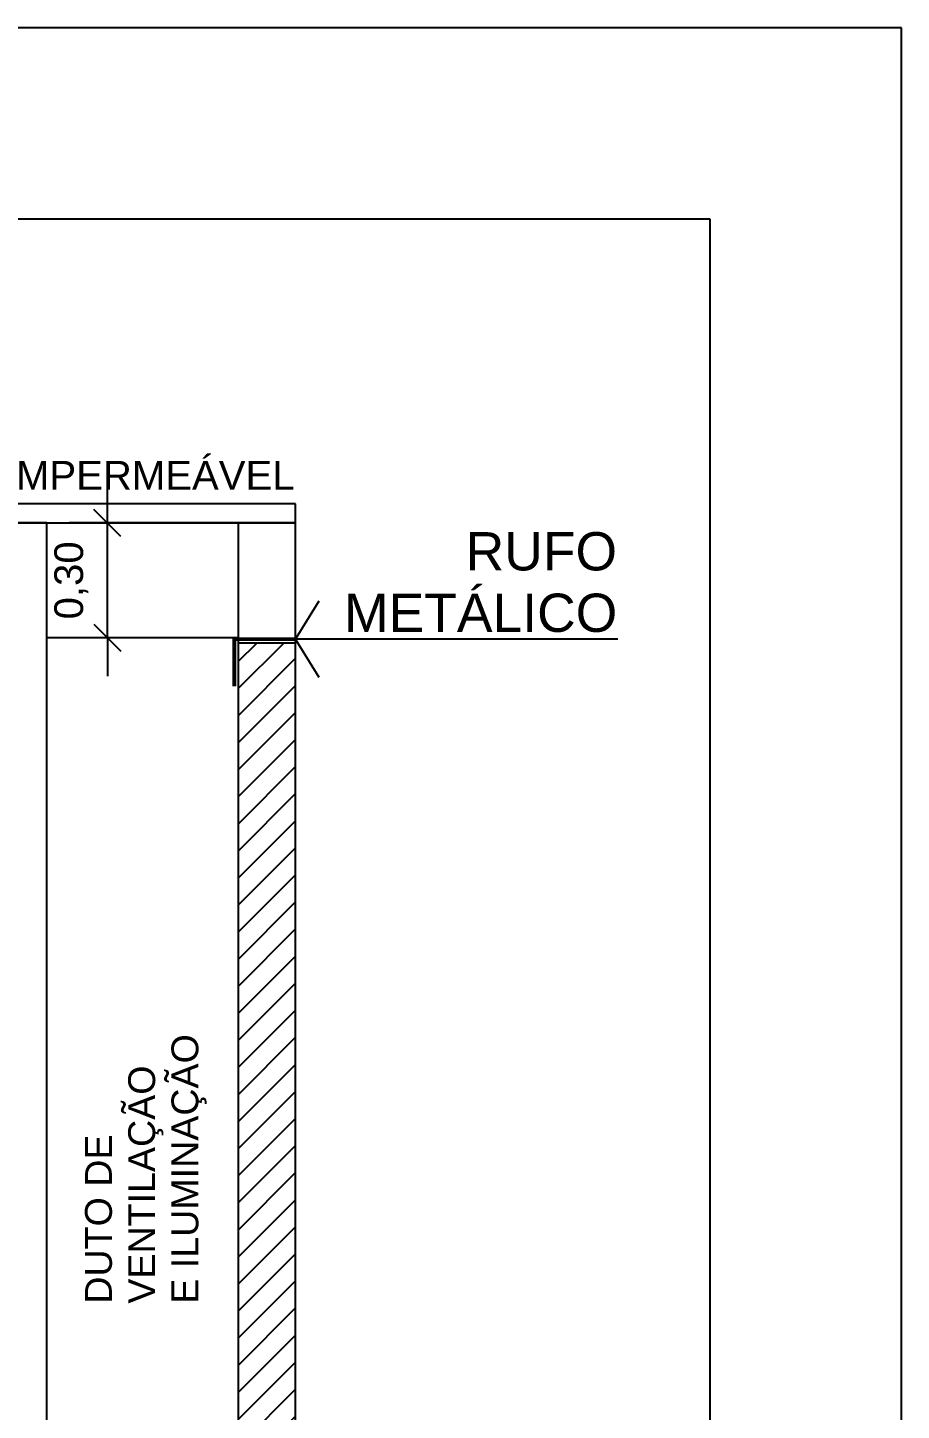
# Model space of a CAD drawing. Header units: metres. Extents: x 49 to 320, y -91 to 27.
# Drawn here: x 236.241 to 238.524, y 23.268 to 26.88 of the extents above; entities that cross this region are included whole.
import ezdxf
from ezdxf.enums import TextEntityAlignment as Align

# ---------------------------------------------------------------- set-up
doc = ezdxf.new("R2010")
doc.units = ezdxf.units.M
doc.header["$LTSCALE"] = 0.2
for name, color, linetype in [('ARQ-___-___-CTA', 240, 'Continuous'), ('ARQ-___-___-LEG', 3, 'Continuous'), ('ARQ-___-___-VST', 9, 'Continuous'), ('ARQ-ALV', 6, 'Continuous'), ('ARQ-ALV-___-HTC', 13, 'Continuous'), ('ARQ-ALV-BXA', 1, 'Continuous'), ('ARQ-PIS', 2, 'Continuous')]:
    doc.layers.add(name, color=color, linetype=linetype)
doc.styles.add('REGUA60', font='arial.ttf')
doc.styles.add('REGUA80', font='arial.ttf')
doc.dimstyles.new('Active3D', dxfattribs={"dimtxt": 1.5, "dimasz": 0.01, "dimexe": 2, "dimexo": 3, "dimgap": 0.98, "dimtad": 1, "dimlfac": -1, "dimrnd": 0.005, "dimzin": 0, "dimtxsty": 'REGUA60', "dimblk": 'COTATR', "dimcen": 4, "dimdle": 4, "dimclrt": 2, "dimadec": 0, "dimazin": 0, "dimtfac": 1, "dimtmove": 2, "dimatfit": 2, "dimfxl": 1, "dimarcsym": 0})

# ---------------------------------------------------------------- blocks, each defined once
blk = doc.blocks.new('COTATR')
at = {"color": 6}
blk.add_line((-70.7, -70.7), (70.7, 70.7), dxfattribs=at)
at = {"color": 0, "linetype": 'ByBlock'}
blk.add_line((0, 0), (200, 0), dxfattribs=at)
blk = doc.blocks.new('*D237')
at = {"layer": 'ARQ-___-___-CTA', "color": 0, "lineweight": -2, "transparency": 16777216}
for p, q in [((236.7991, 25.586), (236.3491, 25.586)), ((236.4491, 25.2865), (236.4491, 25.5855)), ((236.5332, 25.286), (236.3491, 25.286))]:
    blk.add_line(p, q, dxfattribs=at)
at = {"layer": 'Defpoints', "color": 0, "transparency": 16777216}
for p in [(236.4491, 25.586), (236.9491, 25.586), (236.6832, 25.286)]:
    blk.add_point(p, dxfattribs=at)
at = {"layer": 'ARQ-___-___-CTA', "color": 0, "lineweight": -2, "transparency": 16777216, "xscale": 0.0005, "yscale": 0.0005, "zscale": 0.0005}
for p, rotation in [((236.4491, 25.586), 90), ((236.4491, 25.286), 270)]:
    blk.add_blockref('COTATR', p, dxfattribs=dict(at, rotation=rotation))
at = {"layer": 'ARQ-___-___-CTA', "color": 2, "transparency": 16777216, "insert": (236.355, 25.436), "char_height": 0.075, "attachment_point": 5, "rotation": 90, "style": 'REGUA60'}
blk.add_mtext('0,30', dxfattribs=at)
blk = doc.blocks.new('INDSETA')
at = {"color": 4, "linetype": 'ByBlock'}
for p, q in [((1.238, 2), (0, 0)), ((0, 0), (1.238, -2))]:
    blk.add_line(p, q, dxfattribs=at)

msp = doc.modelspace()

# ---------------------------------------------------------------- hatches: boundary and pattern name
at = {"layer": 'ARQ-ALV-___-HTC'}
h = msp.add_hatch(dxfattribs=at)
h.set_pattern_fill('_U', color=256, scale=0.05, angle=45, style=0, pattern_type=0)
h.set_pattern_definition([(45, (285.188165, 19.386), (-0.03535534, 0.03535534), [])])
h.paths.add_polyline_path([(236.9409, 23.186), (236.9409, 25.2722), (236.7909, 25.2722), (236.7909, 23.186)])

# ---------------------------------------------------------------- linework, layer by layer
at = {"color": 15}
for p, q in [((238.5239, 26.8798), (199.3928, 26.8798)), ((238.5239, -6.072), (238.5239, 26.8798))]:
    msp.add_line(p, q, dxfattribs=at)
at = {"color": 0}
for p, q in [((238.0239, 26.3798), (200.6428, 26.3798)), ((238.0239, -5.572), (238.0239, 26.3798))]:
    msp.add_line(p, q, dxfattribs=at)
at = {"layer": 'ARQ-___-___-LEG'}
msp.add_line((237.7834, 25.2822), (236.9409, 25.2822), dxfattribs=at)
at = {"layer": 'ARQ-___-___-VST', "const_width": 0.01}
msp.add_lwpolyline([(236.7809, 25.1588), (236.7809, 25.1588), (236.7809, 25.2722), (236.7809, 25.2822), (236.9409, 25.2822), (236.9409, 25.2822), (236.9409, 25.2822)], dxfattribs=at)
at = {"layer": 'ARQ-ALV'}
for p, q in [((236.2909, 25.586), (236.1909, 25.586)), ((236.2909, 23.186), (236.2909, 25.586)), ((236.9409, 25.586), (236.7909, 25.586)), ((236.7909, 25.586), (236.7909, 25.2722)), ((236.9409, 25.2722), (236.9409, 25.586)), ((236.7909, 25.2722), (236.7909, 23.186)), ((236.9409, 25.2722), (236.7909, 25.2722)), ((236.9409, 25.2722), (236.7909, 25.2722)), ((236.9409, 23.186), (236.9409, 25.2722))]:
    msp.add_line(p, q, dxfattribs=at)
at = {"layer": 'ARQ-ALV-BXA'}
msp.add_line((236.7909, 25.286), (236.2909, 25.286), dxfattribs=at)
at = {"layer": 'ARQ-PIS'}
for p, q in [((236.9409, 25.636), (235.9909, 25.636)), ((236.9409, 25.586), (236.9409, 25.636)), ((235.9909, 25.586), (236.9409, 25.586))]:
    msp.add_line(p, q, dxfattribs=at)

# ---------------------------------------------------------------- block references
at = {"layer": 'ARQ-___-___-LEG', "xscale": -0.05, "yscale": 0.05, "zscale": 0.05, "rotation": 180}
msp.add_blockref('INDSETA', (236.9409, 25.2822), dxfattribs=at)

# ---------------------------------------------------------------- texts
at = {"layer": 'ARQ-___-___-LEG', "style": 'REGUA60'}
msp.add_text('COBERTURA IMPERMEÁVEL', height=0.075, dxfattribs=at).set_placement((235.4945, 25.6729))
at = {"layer": 'ARQ-___-___-LEG', "style": 'REGUA80'}
for s, p in [('RUFO', (237.3853, 25.512)), ('METÁLICO', (237.0675, 25.3514))]:
    msp.add_text(s, height=0.1, dxfattribs=at).set_placement(p, align=Align.MIDDLE_LEFT)
at = {"layer": 'ARQ-___-___-LEG', "style": 'REGUA60'}
for s, height, p in [('E ILUMINAÇÃO', 0.070313, (236.6868, 23.5465)), ('VENTILAÇÃO', 0.07031, (236.5739, 23.5465)), ('DUTO DE', 0.07031, (236.4609, 23.5465))]:
    msp.add_text(s, height=height, rotation=90, dxfattribs=at).set_placement(p)

# ---------------------------------------------------------------- dimensions: what is measured, and where the dimension line sits
at = {"layer": 'ARQ-___-___-CTA'}
dim = msp.add_linear_dim(base=(236.4491, 25.586), p1=(236.6832, 25.286), p2=(236.9491, 25.586), angle=90, dimstyle='Active3D', override={"dimscale": 0.05}, dxfattribs=at)
dim.commit()
dim.dimension.update_dxf_attribs({"geometry": '*D237', "text_midpoint": (236.355, 25.436)})

doc.saveas('drawing.dxf')
